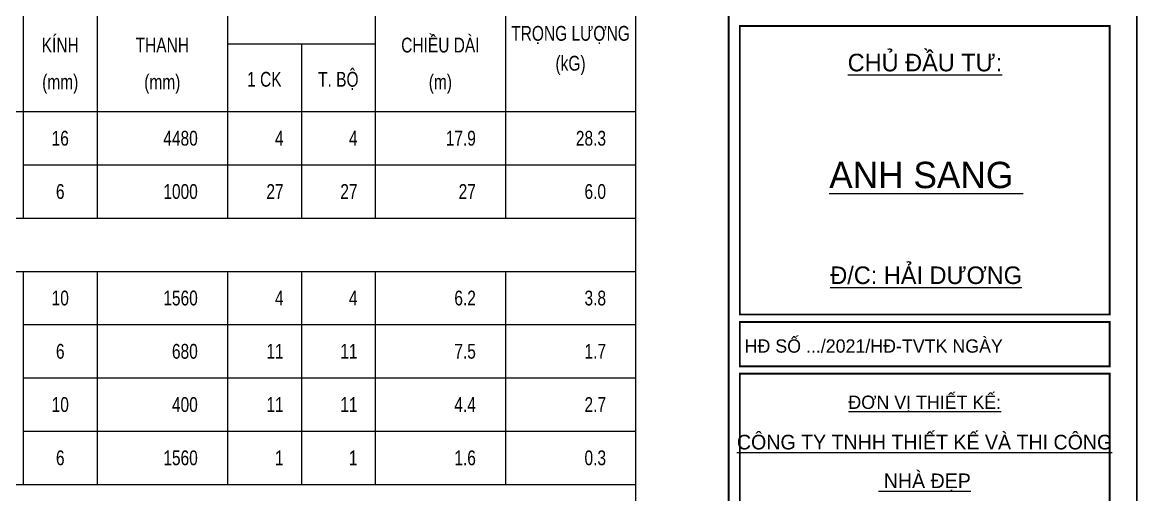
# Model space of a CAD drawing. Extents: x -2098986 to 943, y -1296280 to 73591.
# Drawn here: x -1542890 to -1527821, y -1272496 to -1266110 of the extents above; entities that cross this region are included whole.
import ezdxf
from ezdxf.enums import TextEntityAlignment as Align

# ---------------------------------------------------------------- set-up
doc = ezdxf.new("R2010")
doc.units = 0
doc.header["$LTSCALE"] = 150
for name, color, linetype, lineweight in [('05.Text', 253, 'Continuous', 18), ('11.Khung bo', 32, 'Continuous', 50), ('12.Khung', 36, 'Continuous', 25)]:
    doc.layers.add(name, color=color, linetype=linetype, lineweight=lineweight)
for name, color, linetype in [('STEEL', 4, 'Continuous'), ('TEXT_TK', 2, 'Continuous'), ('THONGKE', 5, 'Continuous')]:
    doc.layers.add(name, color=color, linetype=linetype)
doc.layers.add('Tpl_Bound', color=1, linetype='Continuous', plot=False)
doc.styles.add('SMTEXT', font='arial.ttf', dxfattribs={"width": 0.7})
doc.styles.add('VnAvantH', font='')
doc.styles.get('VnAvantH').set_extended_font_data('.VnAvantH')

# ---------------------------------------------------------------- blocks, each defined once
blk = doc.blocks.new('100')
at = {"layer": '11.Khung bo', "const_width": 26.7}
for points in [[(1860913, -945240), (1860913, -916940), (1896063, -916940), (1896063, -945240)], [(1860913, -945240), (1860913, -916940), (1896063, -916940), (1896063, -945240)], [(1860913, -945240), (1860913, -916940), (1896063, -916940), (1896063, -945240)], [(1896213, -924140), (1901213, -924140), (1901213, -920240), (1896213, -920240)], [(1896213, -924140), (1901213, -924140), (1901213, -920240), (1896213, -920240)], [(1896213, -924140), (1901213, -924140), (1901213, -920240), (1896213, -920240)], [(1896213, -924840), (1901213, -924840), (1901213, -924240), (1896213, -924240)], [(1896213, -924840), (1901213, -924840), (1901213, -924240), (1896213, -924240)], [(1896213, -924840), (1901213, -924840), (1901213, -924240), (1896213, -924240)], [(1896213, -929740), (1901213, -929740), (1901213, -924940), (1896213, -924940)], [(1896213, -929740), (1901213, -929740), (1901213, -924940), (1896213, -924940)], [(1896213, -929740), (1901213, -929740), (1901213, -924940), (1896213, -924940)]]:
    blk.add_lwpolyline(points, close=True, dxfattribs=at)
at = {"layer": '12.Khung'}
blk.add_lwpolyline([(1901579, -945940), (1901579, -916240), (1859580, -916240), (1859580, -945940)], close=True, dxfattribs=at)
blk.add_lwpolyline([(1901579, -945940), (1901579, -916240), (1859580, -916240), (1859580, -945940)], close=True, dxfattribs=at)
blk.add_lwpolyline([(1901579, -945940), (1901579, -916240), (1859580, -916240), (1859580, -945940)], close=True, dxfattribs=at)
at = {"layer": '05.Text', "style": 'VnAvantH'}
for s, height, p in [('%%uChñ ®Çu t\xad:', 237.6, (1898716, -920853)), ('%%Uanh sang ', 356.4, (1898732, -922432)), ('%%U®/c: h¶i d\xad¬ng', 237.6, (1898732, -923728)), ('%%U®¬n vÞ thiÕt kÕ:', 180, (1898713, -925416)), ('%%Uc«ng ty tnhh thiÕt kÕ vµ thi c«ng', 198, (1898711, -925964)), ('%%U nhµ ®Ñp', 198, (1898711, -926487))]:
    blk.add_text(s, height=height, dxfattribs=at).set_placement(p, align=Align.CENTER)
blk.add_text('H§ sè .../2021/H§-TVTK ngµy ', height=180, dxfattribs=at).set_placement((1898057, -924540), align=Align.MIDDLE)
blk = doc.blocks.new('THONGKE_TITLE')
at = {"layer": 'TEXT_TK'}
for p, q in [((189, 0), (189, -35)), ((85.5, -12), (85.5, -35)), ((98, -12), (98, -35)), ((120, -12), (120, -35)), ((145, -12), (145, -35)), ((167, -12), (167, -35)), ((120, -23.56), (145, -23.56)), ((132.5, -23.56), (132.5, -35)), ((0, -35), (189, -35))]:
    blk.add_line(p, q, dxfattribs=at)
at = {"layer": 'TEXT_TK', "style": 'SMTEXT', "width": 0.75}
for s, p in [('TRỌNG LƯỢNG', (178, -23.03)), ('KÍNH', (91.75, -25.01)), ('THANH', (109, -25.01)), ('CHIỀU DÀI', (156, -25.01)), ('(kG)', (178, -28.08)), ('1 CK', (126.25, -30.79)), ('T. BỘ', (138.75, -30.79)), ('(mm)', (91.75, -31.24)), ('(mm)', (109, -31.24)), ('(m)', (156, -31.24))]:
    blk.add_text(s, height=2.5, dxfattribs=at).set_placement(p, align=Align.CENTER)
blk = doc.blocks.new('TK_9')
at = {"layer": 'STEEL'}
for p, q in [((22.25, 7), (58.25, 7)), ((22.25, 2), (22.25, 7)), ((58.25, 7), (58.25, 2))]:
    blk.add_line(p, q, dxfattribs=at)
at = {"layer": 'TEXT_TK', "style": 'SMTEXT', "width": 0.75}
for tag, p in [('SH', (5, 4.5)), ('L2', (40.25, 4.5)), ('DK', (76.75, 4.5))]:
    blk.add_attdef(tag, text='', height=2.5, dxfattribs=at).set_placement(p, align=Align.MIDDLE)
for tag, p in [('L1', (20.98, 4.5)), ('DAI', (100, 4.5)), ('SL1', (114.5, 4.5)), ('SLA', (127, 4.5)), ('DT', (147, 4.5)), ('TL', (169, 4.5))]:
    blk.add_attdef(tag, text='', height=2.5, dxfattribs=at).set_placement(p, align=Align.MIDDLE_RIGHT)
blk.add_attdef('L3', text='', height=2.5, dxfattribs=at).set_placement((59.31, 4.5), align=Align.MIDDLE_LEFT)
blk = doc.blocks.new('TK_14')
at = {"layer": 'STEEL'}
for p, q in [((54.25, 2), (54.25, 9)), ((56.25, 7), (26.75, 7)), ((26.75, 2), (26.75, 7)), ((26.75, 2), (54.25, 2))]:
    blk.add_line(p, q, dxfattribs=at)
at = {"layer": 'TEXT_TK', "style": 'SMTEXT', "width": 0.75}
for tag, p in [('SH', (5, 4.5)), ('L2', (40.25, 4.5)), ('DK', (76.75, 4.5))]:
    blk.add_attdef(tag, text='', height=2.5, dxfattribs=at).set_placement(p, align=Align.MIDDLE)
for tag, p in [('L1', (25.47, 4.5)), ('DAI', (100, 4.5)), ('SL1', (114.5, 4.5)), ('SLA', (127, 4.5)), ('DT', (147, 4.5)), ('TL', (169, 4.5))]:
    blk.add_attdef(tag, text='', height=2.5, dxfattribs=at).set_placement(p, align=Align.MIDDLE_RIGHT)
blk.add_attdef('M', text='', height=2.5, dxfattribs=at).set_placement((55.25, 4.5), align=Align.MIDDLE_LEFT)
blk = doc.blocks.new('TK_2')
at = {"layer": 'STEEL'}
blk.add_line((19.25, 2), (61.25, 2), dxfattribs=at)
at = {"layer": 'TEXT_TK', "style": 'SMTEXT', "width": 0.75}
for tag, p in [('SH', (5, 4.5)), ('L2', (40.25, 4.5)), ('DK', (76.75, 4.5))]:
    blk.add_attdef(tag, text='', height=2.5, dxfattribs=at).set_placement(p, align=Align.MIDDLE)
for tag, p in [('DAI', (100, 4.5)), ('SL1', (114.5, 4.5)), ('SLA', (127, 4.5)), ('DT', (147, 4.5)), ('TL', (169, 4.5))]:
    blk.add_attdef(tag, text='', height=2.5, dxfattribs=at).set_placement(p, align=Align.MIDDLE_RIGHT)

msp = doc.modelspace()

# ---------------------------------------------------------------- linework, layer by layer
at = {"layer": 'TEXT_TK'}
for p, q in [((-1542877, -1267317.1), (-1542877, -1268757.1)), ((-1541877, -1267317.1), (-1541877, -1268757.1)), ((-1540117, -1267317.1), (-1540117, -1268757.1)), ((-1539117, -1267317.1), (-1539117, -1268757.1)), ((-1538117, -1267317.1), (-1538117, -1268757.1)), ((-1536357, -1267317.1), (-1536357, -1268757.1)), ((-1534597, -1267317.1), (-1534597, -1289902.1)), ((-1549717, -1269477.1), (-1534597, -1269477.1)), ((-1542877, -1269477.1), (-1542877, -1272357.1)), ((-1541877, -1269477.1), (-1541877, -1272357.1)), ((-1540117, -1269477.1), (-1540117, -1272357.1)), ((-1539117, -1269477.1), (-1539117, -1272357.1)), ((-1538117, -1269477.1), (-1538117, -1272357.1)), ((-1536357, -1269477.1), (-1536357, -1272357.1))]:
    msp.add_line(p, q, dxfattribs=at)
at = {"layer": 'THONGKE'}
for p, q in [((-1542877, -1268037.1), (-1534597, -1268037.1)), ((-1548517, -1268757.1), (-1534597, -1268757.1)), ((-1542877, -1270197.1), (-1534597, -1270197.1)), ((-1542877, -1270917.1), (-1534597, -1270917.1)), ((-1542877, -1271637.1), (-1534597, -1271637.1)), ((-1548517, -1272357.1), (-1534597, -1272357.1))]:
    msp.add_line(p, q, dxfattribs=at)
at = {"layer": 'Tpl_Bound', "color": 1}
msp.add_lwpolyline([(-1569821.2, -1291860), (-1569821.2, -1262160), (-1527821.2, -1262160), (-1527821.2, -1291860)], close=True, dxfattribs=at)

# ---------------------------------------------------------------- block references
at = {"layer": '05.Text', "xscale": 1.000009185772931, "yscale": 1.000009185772931, "zscale": 1.000009185772931}
msp.add_blockref('100', (-3429418, -345911.5), dxfattribs=at)
at = {"layer": 'TEXT_TK', "xscale": 80, "yscale": 80, "zscale": 80}
msp.add_blockref('THONGKE_TITLE', (-1549717, -1264517.1), dxfattribs=at)
for name, p, values in [('TK_9', (-1548517, -1268037.1), {'SH': '1', 'L1': '260', 'L2': '3960', 'L3': '260', 'DK': '16', 'DAI': '4480', 'SL1': '4', 'SLA': '4', 'DT': '17.9', 'TL': '28.3'}), ('TK_14', (-1548517, -1268757.1), {'SH': '2', 'L1': '180', 'L2': '260', 'M': '60', 'DK': '6', 'DAI': '1000', 'SL1': '27', 'SLA': '27', 'DT': '27', 'TL': '6.0'}), ('TK_2', (-1548517, -1270197.1), {'L2': '1560', 'TL': '3.8', 'DT': '6.2', 'SLA': '4', 'SL1': '4', 'DAI': '1560', 'DK': '10', 'SH': '1'}), ('TK_14', (-1548517, -1270917.1), {'SH': '2', 'L1': '100', 'L2': '180', 'M': '60', 'DK': '6', 'DAI': '680', 'SL1': '11', 'SLA': '11', 'DT': '7.5', 'TL': '1.7'}), ('TK_9', (-1548517, -1271637.1), {'SH': '3', 'L1': '60', 'L2': '280', 'L3': '60', 'DK': '10', 'DAI': '400', 'SL1': '11', 'SLA': '11', 'DT': '4.4', 'TL': '2.7'}), ('TK_2', (-1548517, -1272357.1), {'L2': '1560', 'TL': '0.3', 'DT': '1.6', 'SLA': '1', 'SL1': '1', 'DAI': '1560', 'DK': '6', 'SH': '4'})]:
    msp.add_blockref(name, p, dxfattribs=at).add_auto_attribs(values)

doc.saveas('drawing.dxf')
